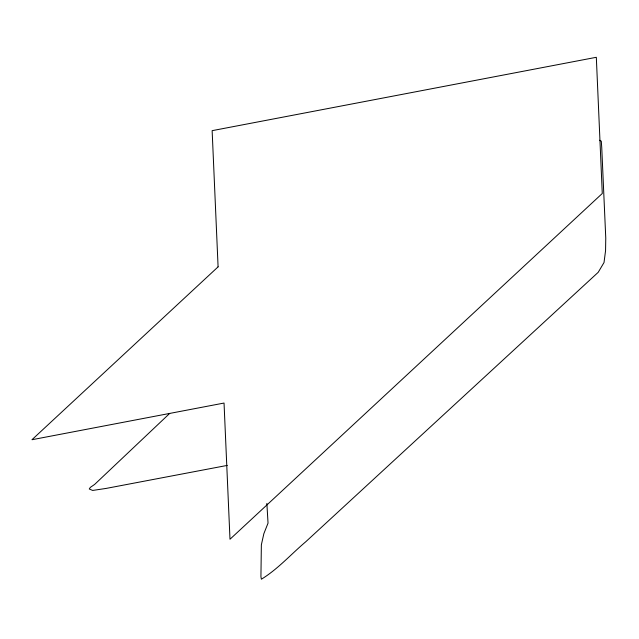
<?xml version="1.0" encoding="UTF-8"?>
<svg xmlns="http://www.w3.org/2000/svg" width="639" height="639" viewBox="0 0 639 639"><rect width="100%" height="100%" fill="white"/><g stroke="black" fill="none" stroke-linecap="round" stroke-linejoin="round"><path stroke-width="0.96" d="M169.734 413.385L94.612 484.45L90.339 487.373L89.276 489.003L92.679 490.44L105.986 488.444L227.292 465.4M599.518 140.245L601.291 141.155L601.746 147.633L605.764 238.075L605.564 250.656L604.023 262.525L598.216 272.302L305.777 541.744C291.025 554.213 277.917 569.109 261.391 579.214L260.928 576.713L261.359 544.827L263.851 533.677L268.037 523.125L266.87 503.404M218.091 266.854L31.95 439.728L224.041 403.049L229.992 539.244L602.273 193.489L596.323 57.294L212.14 130.66L218.091 266.854"/></g></svg>
